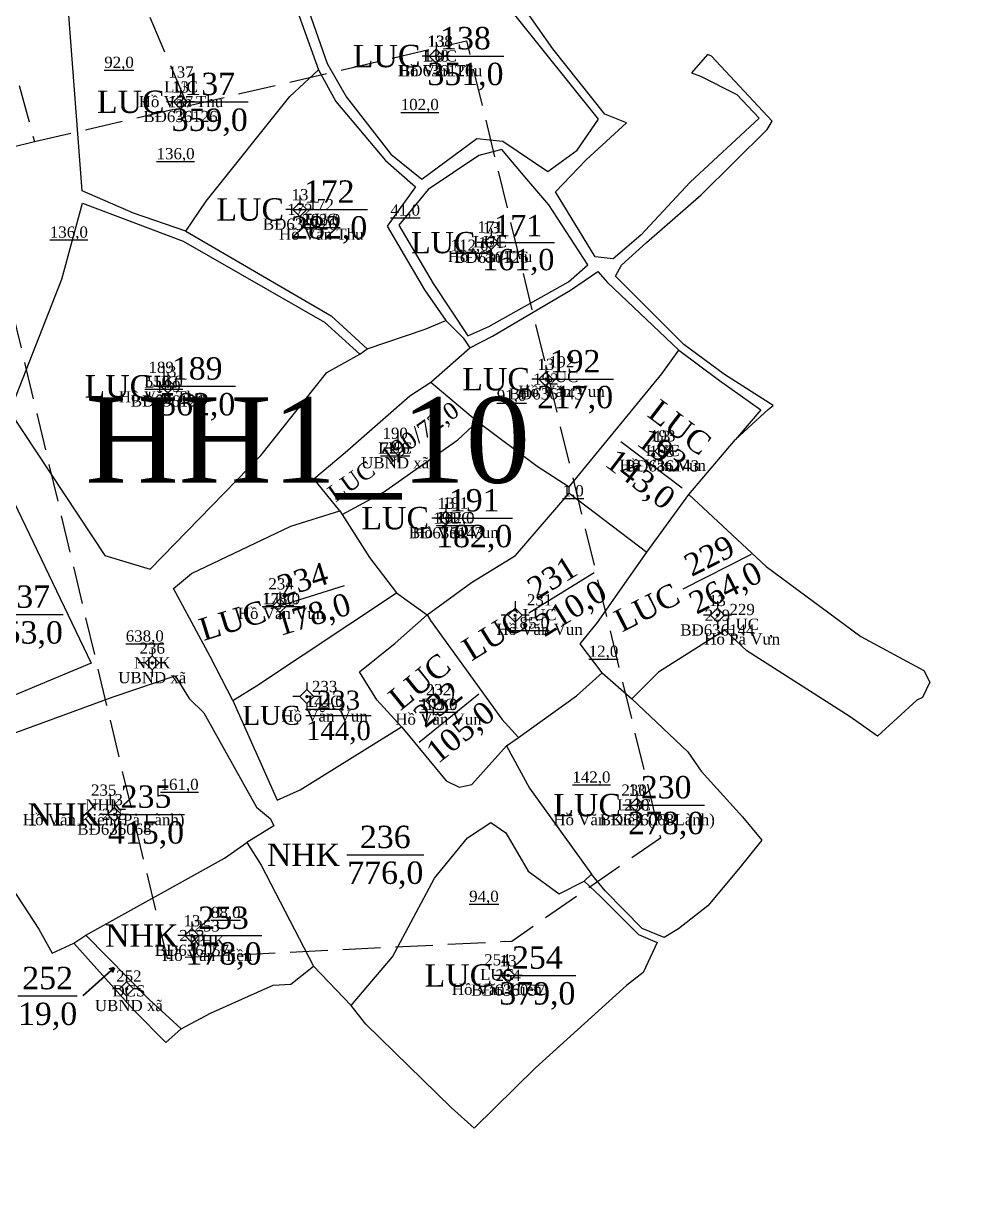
# Model space of a CAD drawing. Header units: metres. Extents: x 543340 to 549474, y 1840490 to 1845220.
# Drawn here: x 547714.8 to 547798.9, y 1841763.2 to 1841867.9 of the extents above; entities that cross this region are included whole.
import ezdxf
from ezdxf.enums import TextEntityAlignment as Align

# ---------------------------------------------------------------- set-up
doc = ezdxf.new("R2010")
doc.units = ezdxf.units.M
doc.header["$MEASUREMENT"] = 0
doc.linetypes.add('DGN Style 3', pattern=[4.697227, 3.355162, -1.342065])
for name, color, linetype, lineweight in [('Level 10', 7, 'Continuous', 0), ('Level 11', 7, 'Continuous', 0), ('Level 13', 7, 'Continuous', 0), ('Level 15', 7, 'Continuous', 0), ('Level 19', 7, 'Continuous', 0), ('Level 2', 7, 'Continuous', 0), ('Level 28', 7, 'Continuous', 0), ('Level 30', 7, 'Continuous', 0), ('Level 4', 7, 'Continuous', 0), ('Level 5', 7, 'Continuous', 0)]:
    doc.layers.add(name, color=color, linetype=linetype, lineweight=lineweight)
doc.styles.add('Style-Arial', font='arial.ttf')
doc.styles.add('Style-Times New Roman', font='times.ttf')
doc.dimstyles.get("Standard").update_dxf_attribs({"dimtxt": 0.18, "dimasz": 0.18, "dimexe": 0.18, "dimexo": 0.0625, "dimgap": 0.09, "dimtad": 0, "dimtih": 1, "dimtoh": 1, "dimdec": 4, "dimzin": 0, "dimdsep": 46, "dimtxsty": 'Standard', "dimcen": 0.09, "dimadec": 0, "dimazin": 0, "dimtfac": 1, "dimtdec": 4, "dimtofl": 0, "dimtmove": 0, "dimatfit": 3, "dimfxl": 1, "dimtolj": 1, "dimtzin": 0, "dimarcsym": 0})

# ---------------------------------------------------------------- blocks, each defined once
blk = doc.blocks.new('CENTRD')
at = {"layer": 'Level 11', "linetype": 'Continuous', "lineweight": 0}
h = blk.add_hatch(color=1, dxfattribs=at)
edge = h.paths.add_edge_path()
edge.add_arc((0, 0), 1.5, 0, 360)
at = {"layer": 'Level 11', "color": 1, "linetype": 'Continuous', "lineweight": 0}
for p, q in [((0, 12.5), (0, 6.25)), ((-6.25, 0), (-12.5, 0)), ((0, 6.25), (-6.25, 0)), ((-6.25, 0), (0, -6.25)), ((6.25, 0), (0, 6.25)), ((0, -6.25), (6.25, 0)), ((12.5, 0), (6.25, 0)), ((0, -6.25), (0, -12.5))]:
    blk.add_line(p, q, dxfattribs=at)
blk = doc.blocks.new('N_THUA_227')
at = {"layer": 'Level 13', "color": 1, "linetype": 'Continuous', "lineweight": 0}
blk.add_line((-0.82, 0), (6.04, 0), dxfattribs=at)
at = {"layer": 'Level 13', "color": 5, "linetype": 'Continuous', "lineweight": 0, "style": 'Style-Times New Roman'}
blk.add_text('137', height=2, dxfattribs=at).set_placement((2.61, 1.6), align=Align.MIDDLE_CENTER)
at = {"layer": 'Level 2', "color": 3, "linetype": 'Continuous', "lineweight": 0, "style": 'Style-Times New Roman'}
blk.add_text('LUC', height=2, dxfattribs=at).set_placement((-1.42, 0), align=Align.MIDDLE_RIGHT)
at = {"layer": 'Level 4', "color": 1, "linetype": 'Continuous', "lineweight": 0, "style": 'Style-Times New Roman'}
blk.add_text('359,0', height=2, dxfattribs=at).set_placement((2.61, -1.6), align=Align.MIDDLE_CENTER)
blk = doc.blocks.new('N_THUA_228')
at = {"layer": 'Level 13', "color": 1, "linetype": 'Continuous', "lineweight": 0}
blk.add_line((-0.81, 0), (6.04, 0), dxfattribs=at)
at = {"layer": 'Level 13', "color": 5, "linetype": 'Continuous', "lineweight": 0, "style": 'Style-Times New Roman'}
blk.add_text('138', height=2, dxfattribs=at).set_placement((2.61, 1.6), align=Align.MIDDLE_CENTER)
at = {"layer": 'Level 2', "color": 3, "linetype": 'Continuous', "lineweight": 0, "style": 'Style-Times New Roman'}
blk.add_text('LUC', height=2, dxfattribs=at).set_placement((-1.41, 0), align=Align.MIDDLE_RIGHT)
at = {"layer": 'Level 4', "color": 1, "linetype": 'Continuous', "lineweight": 0, "style": 'Style-Times New Roman'}
blk.add_text('351,0', height=2, dxfattribs=at).set_placement((2.61, -1.6), align=Align.MIDDLE_CENTER)
blk = doc.blocks.new('N_THUA_229')
at = {"layer": 'Level 13', "color": 1, "linetype": 'Continuous', "lineweight": 0}
blk.add_line((-0.86, 0), (5.65, 0), dxfattribs=at)
at = {"layer": 'Level 13', "color": 5, "linetype": 'Continuous', "lineweight": 0, "style": 'Style-Times New Roman'}
blk.add_text('171', height=1.9, dxfattribs=at).set_placement((2.4, 1.52), align=Align.MIDDLE_CENTER)
at = {"layer": 'Level 2', "color": 3, "linetype": 'Continuous', "lineweight": 0, "style": 'Style-Times New Roman'}
blk.add_text('LUC', height=1.9, dxfattribs=at).set_placement((-1.43, 0), align=Align.MIDDLE_RIGHT)
at = {"layer": 'Level 4', "color": 1, "linetype": 'Continuous', "lineweight": 0, "style": 'Style-Times New Roman'}
blk.add_text('161,0', height=1.9, dxfattribs=at).set_placement((2.4, -1.52), align=Align.MIDDLE_CENTER)
blk = doc.blocks.new('N_THUA_230')
at = {"layer": 'Level 13', "color": 1, "linetype": 'Continuous', "lineweight": 0}
blk.add_line((-0.82, 0), (6.04, 0), dxfattribs=at)
at = {"layer": 'Level 13', "color": 5, "linetype": 'Continuous', "lineweight": 0, "style": 'Style-Times New Roman'}
blk.add_text('172', height=2, dxfattribs=at).set_placement((2.61, 1.6), align=Align.MIDDLE_CENTER)
at = {"layer": 'Level 2', "color": 3, "linetype": 'Continuous', "lineweight": 0, "style": 'Style-Times New Roman'}
blk.add_text('LUC', height=2, dxfattribs=at).set_placement((-1.42, 0), align=Align.MIDDLE_RIGHT)
at = {"layer": 'Level 4', "color": 1, "linetype": 'Continuous', "lineweight": 0, "style": 'Style-Times New Roman'}
blk.add_text('282,0', height=2, dxfattribs=at).set_placement((2.61, -1.6), align=Align.MIDDLE_CENTER)
blk = doc.blocks.new('N_THUA_232')
at = {"layer": 'Level 13', "color": 1, "linetype": 'Continuous', "lineweight": 0}
blk.add_line((-0.81, 0), (6.04, 0), dxfattribs=at)
at = {"layer": 'Level 13', "color": 5, "linetype": 'Continuous', "lineweight": 0, "style": 'Style-Times New Roman'}
blk.add_text('189', height=2, dxfattribs=at).set_placement((2.61, 1.6), align=Align.MIDDLE_CENTER)
at = {"layer": 'Level 2', "color": 3, "linetype": 'Continuous', "lineweight": 0, "style": 'Style-Times New Roman'}
blk.add_text('LUC', height=2, dxfattribs=at).set_placement((-1.41, 0), align=Align.MIDDLE_RIGHT)
at = {"layer": 'Level 4', "color": 1, "linetype": 'Continuous', "lineweight": 0, "style": 'Style-Times New Roman'}
blk.add_text('562,0', height=2, dxfattribs=at).set_placement((2.61, -1.6), align=Align.MIDDLE_CENTER)
blk = doc.blocks.new('N_THUA_233')
at = {"layer": 'Level 13', "color": 5, "linetype": 'Continuous', "lineweight": 0, "style": 'Style-Times New Roman'}
blk.add_text('190', height=1.5, rotation=35.2752, dxfattribs=at).set_placement((1.47, 1.04), align=Align.MIDDLE_RIGHT)
at = {"layer": 'Level 13', "color": 1, "linetype": 'Continuous', "lineweight": 0, "style": 'Style-Times New Roman'}
blk.add_text('/', height=1.5, rotation=35.2752, dxfattribs=at).set_placement((1.71, 1.21), align=Align.MIDDLE_CENTER)
at = {"layer": 'Level 2', "color": 3, "linetype": 'Continuous', "lineweight": 0, "style": 'Style-Times New Roman'}
blk.add_text('LUC ', height=1.5, rotation=35.2752, dxfattribs=at).set_placement((-1.84, -1.3), align=Align.MIDDLE_RIGHT)
at = {"layer": 'Level 4', "color": 1, "linetype": 'Continuous', "lineweight": 0, "style": 'Style-Times New Roman'}
blk.add_text('72,0', height=1.5, rotation=35.2752, dxfattribs=at).set_placement((1.95, 1.38), align=Align.MIDDLE_LEFT)
blk = doc.blocks.new('N_THUA_234')
at = {"layer": 'Level 13', "color": 1, "linetype": 'Continuous', "lineweight": 0}
blk.add_line((-0.91, 0), (5.94, 0), dxfattribs=at)
at = {"layer": 'Level 13', "color": 5, "linetype": 'Continuous', "lineweight": 0, "style": 'Style-Times New Roman'}
blk.add_text('191', height=2, dxfattribs=at).set_placement((2.52, 1.6), align=Align.MIDDLE_CENTER)
at = {"layer": 'Level 2', "color": 3, "linetype": 'Continuous', "lineweight": 0, "style": 'Style-Times New Roman'}
blk.add_text('LUC', height=2, dxfattribs=at).set_placement((-1.51, 0), align=Align.MIDDLE_RIGHT)
at = {"layer": 'Level 4', "color": 1, "linetype": 'Continuous', "lineweight": 0, "style": 'Style-Times New Roman'}
blk.add_text('182,0', height=2, dxfattribs=at).set_placement((2.52, -1.6), align=Align.MIDDLE_CENTER)
blk = doc.blocks.new('N_THUA_235')
at = {"layer": 'Level 13', "color": 1, "linetype": 'Continuous', "lineweight": 0}
blk.add_line((-0.82, 0), (6.04, 0), dxfattribs=at)
at = {"layer": 'Level 13', "color": 5, "linetype": 'Continuous', "lineweight": 0, "style": 'Style-Times New Roman'}
blk.add_text('192', height=2, dxfattribs=at).set_placement((2.61, 1.6), align=Align.MIDDLE_CENTER)
at = {"layer": 'Level 2', "color": 3, "linetype": 'Continuous', "lineweight": 0, "style": 'Style-Times New Roman'}
blk.add_text('LUC', height=2, dxfattribs=at).set_placement((-1.42, 0), align=Align.MIDDLE_RIGHT)
at = {"layer": 'Level 4', "color": 1, "linetype": 'Continuous', "lineweight": 0, "style": 'Style-Times New Roman'}
blk.add_text('217,0', height=2, dxfattribs=at).set_placement((2.61, -1.6), align=Align.MIDDLE_CENTER)
blk = doc.blocks.new('N_THUA_236')
at = {"layer": 'Level 13', "color": 1, "linetype": 'Continuous', "lineweight": 0}
blk.add_line((-3.7, 0.8), (1.76, -3.35), dxfattribs=at)
at = {"layer": 'Level 13', "color": 5, "linetype": 'Continuous', "lineweight": 0, "style": 'Style-Times New Roman'}
blk.add_text('193', height=2, rotation=322.7882, dxfattribs=at).set_placement((0, 0), align=Align.MIDDLE_CENTER)
at = {"layer": 'Level 2', "color": 3, "linetype": 'Continuous', "lineweight": 0, "style": 'Style-Times New Roman'}
blk.add_text('LUC', height=2, rotation=322.7882, dxfattribs=at).set_placement((1.57, 2.07), align=Align.MIDDLE_CENTER)
at = {"layer": 'Level 4', "color": 1, "linetype": 'Continuous', "lineweight": 0, "style": 'Style-Times New Roman'}
blk.add_text('143,0', height=2, rotation=322.7882, dxfattribs=at).set_placement((-1.94, -2.55), align=Align.MIDDLE_CENTER)
blk = doc.blocks.new('N_THUA_237')
at = {"layer": 'Level 13', "color": 1, "linetype": 'Continuous', "lineweight": 0}
blk.add_line((-0.73, -0.37), (5.39, 2.74), dxfattribs=at)
at = {"layer": 'Level 13', "color": 5, "linetype": 'Continuous', "lineweight": 0, "style": 'Style-Times New Roman'}
blk.add_text('229', height=2, rotation=26.9215, dxfattribs=at).set_placement((1.61, 2.61), align=Align.MIDDLE_CENTER)
at = {"layer": 'Level 2', "color": 3, "linetype": 'Continuous', "lineweight": 0, "style": 'Style-Times New Roman'}
blk.add_text('LUC', height=2, rotation=26.9215, dxfattribs=at).set_placement((-1.26, -0.64), align=Align.MIDDLE_RIGHT)
at = {"layer": 'Level 4', "color": 1, "linetype": 'Continuous', "lineweight": 0, "style": 'Style-Times New Roman'}
blk.add_text('264,0', height=2, rotation=26.9215, dxfattribs=at).set_placement((3.05, -0.24), align=Align.MIDDLE_CENTER)
blk = doc.blocks.new('N_THUA_238')
at = {"layer": 'Level 13', "color": 1, "linetype": 'Continuous', "lineweight": 0}
blk.add_line((-0.82, 0), (6.04, 0), dxfattribs=at)
at = {"layer": 'Level 13', "color": 5, "linetype": 'Continuous', "lineweight": 0, "style": 'Style-Times New Roman'}
blk.add_text('230', height=2, dxfattribs=at).set_placement((2.61, 1.6), align=Align.MIDDLE_CENTER)
at = {"layer": 'Level 2', "color": 3, "linetype": 'Continuous', "lineweight": 0, "style": 'Style-Times New Roman'}
blk.add_text('LUC', height=2, dxfattribs=at).set_placement((-1.42, 0), align=Align.MIDDLE_RIGHT)
at = {"layer": 'Level 4', "color": 1, "linetype": 'Continuous', "lineweight": 0, "style": 'Style-Times New Roman'}
blk.add_text('278,0', height=2, dxfattribs=at).set_placement((2.61, -1.6), align=Align.MIDDLE_CENTER)
blk = doc.blocks.new('N_THUA_239')
at = {"layer": 'Level 13', "color": 1, "linetype": 'Continuous', "lineweight": 0}
blk.add_line((-0.77, -0.48), (5.05, 3.13), dxfattribs=at)
at = {"layer": 'Level 13', "color": 5, "linetype": 'Continuous', "lineweight": 0, "style": 'Style-Times New Roman'}
blk.add_text('231', height=2, rotation=31.7544, dxfattribs=at).set_placement((1.3, 2.68), align=Align.MIDDLE_CENTER)
at = {"layer": 'Level 2', "color": 3, "linetype": 'Continuous', "lineweight": 0, "style": 'Style-Times New Roman'}
blk.add_text('LUC', height=2, rotation=31.7544, dxfattribs=at).set_placement((-1.29, -0.8), align=Align.MIDDLE_RIGHT)
at = {"layer": 'Level 4', "color": 1, "linetype": 'Continuous', "lineweight": 0, "style": 'Style-Times New Roman'}
blk.add_text('210,0', height=2, rotation=31.7544, dxfattribs=at).set_placement((2.98, -0.04), align=Align.MIDDLE_CENTER)
blk = doc.blocks.new('N_THUA_240')
at = {"layer": 'Level 13', "color": 1, "linetype": 'Continuous', "lineweight": 0}
blk.add_line((-1.66, -3.4), (3.67, 0.91), dxfattribs=at)
at = {"layer": 'Level 13', "color": 5, "linetype": 'Continuous', "lineweight": 0, "style": 'Style-Times New Roman'}
blk.add_text('232', height=2, rotation=38.9233, dxfattribs=at).set_placement((0, 0), align=Align.MIDDLE_CENTER)
at = {"layer": 'Level 2', "color": 3, "linetype": 'Continuous', "lineweight": 0, "style": 'Style-Times New Roman'}
blk.add_text('LUC', height=2, rotation=38.9233, dxfattribs=at).set_placement((-1.63, 2.02), align=Align.MIDDLE_CENTER)
at = {"layer": 'Level 4', "color": 1, "linetype": 'Continuous', "lineweight": 0, "style": 'Style-Times New Roman'}
blk.add_text('105,0', height=2, rotation=38.9233, dxfattribs=at).set_placement((2.01, -2.49), align=Align.MIDDLE_CENTER)
blk = doc.blocks.new('N_THUA_241')
at = {"layer": 'Level 13', "color": 1, "linetype": 'Continuous', "lineweight": 0}
blk.add_line((-0.68, 0), (5.15, 0), dxfattribs=at)
at = {"layer": 'Level 13', "color": 5, "linetype": 'Continuous', "lineweight": 0, "style": 'Style-Times New Roman'}
blk.add_text('233', height=1.7, dxfattribs=at).set_placement((2.24, 1.36), align=Align.MIDDLE_CENTER)
at = {"layer": 'Level 2', "color": 3, "linetype": 'Continuous', "lineweight": 0, "style": 'Style-Times New Roman'}
blk.add_text('LUC', height=1.7, dxfattribs=at).set_placement((-1.19, 0), align=Align.MIDDLE_RIGHT)
at = {"layer": 'Level 4', "color": 1, "linetype": 'Continuous', "lineweight": 0, "style": 'Style-Times New Roman'}
blk.add_text('144,0', height=1.7, dxfattribs=at).set_placement((2.24, -1.36), align=Align.MIDDLE_CENTER)
blk = doc.blocks.new('N_THUA_242')
at = {"layer": 'Level 13', "color": 1, "linetype": 'Continuous', "lineweight": 0}
blk.add_line((-0.78, -0.24), (5.77, 1.79), dxfattribs=at)
at = {"layer": 'Level 13', "color": 5, "linetype": 'Continuous', "lineweight": 0, "style": 'Style-Times New Roman'}
blk.add_text('234', height=2, rotation=17.2043, dxfattribs=at).set_placement((2.02, 2.3), align=Align.MIDDLE_CENTER)
at = {"layer": 'Level 2', "color": 3, "linetype": 'Continuous', "lineweight": 0, "style": 'Style-Times New Roman'}
blk.add_text('LUC', height=2, rotation=17.2043, dxfattribs=at).set_placement((-1.35, -0.42), align=Align.MIDDLE_RIGHT)
at = {"layer": 'Level 4', "color": 1, "linetype": 'Continuous', "lineweight": 0, "style": 'Style-Times New Roman'}
blk.add_text('178,0', height=2, rotation=17.2043, dxfattribs=at).set_placement((2.97, -0.76), align=Align.MIDDLE_CENTER)
blk = doc.blocks.new('N_THUA_243')
at = {"layer": 'Level 13', "color": 1, "linetype": 'Continuous', "lineweight": 0}
blk.add_line((-0.61, 0), (6.25, 0), dxfattribs=at)
at = {"layer": 'Level 13', "color": 5, "linetype": 'Continuous', "lineweight": 0, "style": 'Style-Times New Roman'}
blk.add_text('235', height=2, dxfattribs=at).set_placement((2.82, 1.6), align=Align.MIDDLE_CENTER)
at = {"layer": 'Level 2', "color": 3, "linetype": 'Continuous', "lineweight": 0, "style": 'Style-Times New Roman'}
blk.add_text('NHK', height=2, dxfattribs=at).set_placement((-1.21, 0), align=Align.MIDDLE_RIGHT)
at = {"layer": 'Level 4', "color": 1, "linetype": 'Continuous', "lineweight": 0, "style": 'Style-Times New Roman'}
blk.add_text('415,0', height=2, dxfattribs=at).set_placement((2.82, -1.6), align=Align.MIDDLE_CENTER)
blk = doc.blocks.new('N_THUA_244')
at = {"layer": 'Level 13', "color": 1, "linetype": 'Continuous', "lineweight": 0}
blk.add_line((-0.61, 0), (6.25, 0), dxfattribs=at)
at = {"layer": 'Level 13', "color": 5, "linetype": 'Continuous', "lineweight": 0, "style": 'Style-Times New Roman'}
blk.add_text('236', height=2, dxfattribs=at).set_placement((2.82, 1.6), align=Align.MIDDLE_CENTER)
at = {"layer": 'Level 2', "color": 3, "linetype": 'Continuous', "lineweight": 0, "style": 'Style-Times New Roman'}
blk.add_text('NHK', height=2, dxfattribs=at).set_placement((-1.21, 0), align=Align.MIDDLE_RIGHT)
at = {"layer": 'Level 4', "color": 1, "linetype": 'Continuous', "lineweight": 0, "style": 'Style-Times New Roman'}
blk.add_text('776,0', height=2, dxfattribs=at).set_placement((2.82, -1.6), align=Align.MIDDLE_CENTER)
blk = doc.blocks.new('N_THUA_245')
at = {"layer": 'Level 13', "color": 1, "linetype": 'Continuous', "lineweight": 0}
blk.add_line((-0.61, 0), (6.25, 0), dxfattribs=at)
at = {"layer": 'Level 13', "color": 5, "linetype": 'Continuous', "lineweight": 0, "style": 'Style-Times New Roman'}
blk.add_text('237', height=2, dxfattribs=at).set_placement((2.82, 1.6), align=Align.MIDDLE_CENTER)
at = {"layer": 'Level 2', "color": 3, "linetype": 'Continuous', "lineweight": 0, "style": 'Style-Times New Roman'}
blk.add_text('NHK', height=2, dxfattribs=at).set_placement((-1.21, 0), align=Align.MIDDLE_RIGHT)
at = {"layer": 'Level 4', "color": 1, "linetype": 'Continuous', "lineweight": 0, "style": 'Style-Times New Roman'}
blk.add_text('253,0', height=2, dxfattribs=at).set_placement((2.82, -1.6), align=Align.MIDDLE_CENTER)
blk = doc.blocks.new('N_THUA_249')
at = {"layer": 'Level 13', "color": 1, "linetype": 'Continuous', "lineweight": 0}
blk.add_line((-0.61, 0), (6.25, 0), dxfattribs=at)
at = {"layer": 'Level 13', "color": 5, "linetype": 'Continuous', "lineweight": 0, "style": 'Style-Times New Roman'}
blk.add_text('253', height=2, dxfattribs=at).set_placement((2.82, 1.6), align=Align.MIDDLE_CENTER)
at = {"layer": 'Level 2', "color": 3, "linetype": 'Continuous', "lineweight": 0, "style": 'Style-Times New Roman'}
blk.add_text('NHK', height=2, dxfattribs=at).set_placement((-1.21, 0), align=Align.MIDDLE_RIGHT)
at = {"layer": 'Level 4', "color": 1, "linetype": 'Continuous', "lineweight": 0, "style": 'Style-Times New Roman'}
blk.add_text('178,0', height=2, dxfattribs=at).set_placement((2.82, -1.6), align=Align.MIDDLE_CENTER)
blk = doc.blocks.new('N_THUA_250')
at = {"layer": 'Level 13', "color": 1, "linetype": 'Continuous', "lineweight": 0}
blk.add_line((-0.82, 0), (6.04, 0), dxfattribs=at)
at = {"layer": 'Level 13', "color": 5, "linetype": 'Continuous', "lineweight": 0, "style": 'Style-Times New Roman'}
blk.add_text('254', height=2, dxfattribs=at).set_placement((2.61, 1.6), align=Align.MIDDLE_CENTER)
at = {"layer": 'Level 2', "color": 3, "linetype": 'Continuous', "lineweight": 0, "style": 'Style-Times New Roman'}
blk.add_text('LUC', height=2, dxfattribs=at).set_placement((-1.42, 0), align=Align.MIDDLE_RIGHT)
at = {"layer": 'Level 4', "color": 1, "linetype": 'Continuous', "lineweight": 0, "style": 'Style-Times New Roman'}
blk.add_text('379,0', height=2, dxfattribs=at).set_placement((2.61, -1.6), align=Align.MIDDLE_CENTER)
blk = doc.blocks.new('N_THUA_342')
at = {"layer": 'Level 13', "color": 1, "linetype": 'Continuous', "lineweight": 0}
blk.add_line((0, 0), (5.3, 0), dxfattribs=at)
at = {"layer": 'Level 13', "color": 5, "linetype": 'Continuous', "lineweight": 0, "style": 'Style-Times New Roman'}
blk.add_text('252', height=2, dxfattribs=at).set_placement((2.65, 1.6), align=Align.MIDDLE_CENTER)
at = {"layer": 'Level 2', "color": 3, "linetype": 'Continuous', "lineweight": 0, "style": 'Style-Times New Roman'}
blk.add_text('DCS', height=2, dxfattribs=at).set_placement((-0.6, 0), align=Align.MIDDLE_RIGHT)
at = {"layer": 'Level 4', "color": 1, "linetype": 'Continuous', "lineweight": 0, "style": 'Style-Times New Roman'}
blk.add_text('19,0', height=2, dxfattribs=at).set_placement((2.65, -1.6), align=Align.MIDDLE_CENTER)
blk = doc.blocks.new('TerminatorOpen')
at = {"color": 0, "linetype": 'ByBlock', "lineweight": -2}
for q in [(-1, 0.5), (-1, 0), (-1, -0.5)]:
    blk.add_line((0, 0), q, dxfattribs=at)

msp = doc.modelspace()

# ---------------------------------------------------------------- linework, layer by layer
at = {"layer": 'Level 10', "color": 7, "lineweight": 0}
for p, q in [((547744.87, 1841838.32), (547745.51, 1841838.8)), ((547751.21, 1841835.83), (547754.68, 1841838.9)), ((547751.21, 1841835.83), (547755.36, 1841832.32)), ((547774.23, 1841825.79), (547778.41, 1841830.71)), ((547763.55, 1841825.91), (547763.55, 1841826.49)), ((547763.55, 1841825.91), (547770.49, 1841820.64)), ((547770.49, 1841820.64), (547774.23, 1841825.79)), ((547743.06, 1841824.32), (547743.27, 1841824)), ((547748.12, 1841817), (547750.88, 1841815.04)), ((547766.49, 1841809.85), (547769.15, 1841807.55)), ((547757.95, 1841803.35), (547759.02, 1841804.09)), ((547764.88, 1841791.23), (547765.56, 1841791.86)), ((547719.3, 1841785.71), (547720.38, 1841786.41)), ((547740.73, 1841783.65), (547744.07, 1841780.13))]:
    msp.add_line(p, q, dxfattribs=at)
at = {"layer": 'Level 10', "color": 7, "lineweight": 0, "flags": 128}
for points in [[(547766.16, 1841859.33), (547758.58, 1841868.81), (547755.94, 1841873.67), (547753.92, 1841875.96), (547744.83, 1841874.13), (547739.08, 1841872.5), (547741.95, 1841864.31), (547743.67, 1841861.3), (547747.62, 1841856.2), (547750.39, 1841853.98), (547755.3, 1841857.59), (547757.62, 1841857.36), (547761.66, 1841854.65), (547764.27, 1841856.55), (547766.16, 1841859.33)], [(547729.32, 1841849.31), (547724.65, 1841850.94), (547720.06, 1841852.92), (547718.83, 1841869.01), (547721.37, 1841870.34), (547727.56, 1841871.4), (547738.05, 1841872.45), (547741.16, 1841863.73)], [(547778.41, 1841830.71), (547781.33, 1841833.4), (547781.77, 1841833.74), (547777.41, 1841836.53), (547773.79, 1841839.2), (547767.69, 1841845.3), (547768.24, 1841846.29), (547770.46, 1841848.31), (547775.34, 1841852.56), (547781.24, 1841858.41), (547781.68, 1841859.15), (547776.25, 1841864.95), (547775.92, 1841865.12), (547774.47, 1841863.47), (547775.29, 1841863.18), (547778.54, 1841861.53), (547780.51, 1841859.42), (547774.36, 1841853.7), (547769.96, 1841848.96), (547767.49, 1841846.85), (547765.88, 1841847.02), (547762.33, 1841852.85), (547765.06, 1841855.71), (547768.67, 1841859.01), (547766.75, 1841859.78), (547762.08, 1841865.62), (547759.41, 1841869.44)], [(547729.32, 1841849.31), (547731.12, 1841852), (547738.6, 1841861.35), (547741.16, 1841863.73)], [(547741.16, 1841863.73), (547742.71, 1841860.92), (547747.14, 1841855.64), (547749.84, 1841853.27), (547747.31, 1841849.76), (547750.62, 1841844.08), (547752.54, 1841841.35)], [(547765.22, 1841846.32), (547761.75, 1841851.68), (547759.78, 1841853.98), (547757.55, 1841856.63), (547755.49, 1841856.08), (547750.96, 1841853.05), (547748.35, 1841849.87), (547751.42, 1841844.64), (547754.51, 1841839.97), (547756.38, 1841840.8), (547763.48, 1841844.8), (547765.22, 1841846.32)], [(547713.59, 1841833.17), (547718.25, 1841845.03), (547720.09, 1841851.82), (547729.09, 1841848.42), (547741.7, 1841841.2), (547744.87, 1841838.32)], [(547729.32, 1841849.31), (547742.29, 1841841.77), (547745.51, 1841838.8)], [(547754.68, 1841838.9), (547756.69, 1841839.94), (547763.67, 1841844.06), (547766.11, 1841845.71), (547766.99, 1841844.73), (547773.35, 1841838.69)], [(547745.51, 1841838.8), (547750.69, 1841840.57), (547752.54, 1841841.35)], [(547752.54, 1841841.35), (547754.08, 1841839.78), (547754.68, 1841838.9)], [(547763.55, 1841826.49), (547771.82, 1841836.57), (547773.35, 1841838.69)], [(547773.35, 1841838.69), (547776.99, 1841835.97), (547780.67, 1841833.36), (547778.41, 1841830.71)], [(547713.59, 1841833.17), (547722.08, 1841820.33), (547726.14, 1841819.11), (547736.01, 1841829.28), (547741.91, 1841836.68), (547744.87, 1841838.32)], [(547743.06, 1841824.32), (547740.74, 1841827.2), (547743.55, 1841829.55), (547749.31, 1841834.61), (547751.21, 1841835.83)], [(547743.27, 1841824), (547746.98, 1841825.99), (547753.61, 1841830.68), (547755.36, 1841832.32)], [(547755.36, 1841832.32), (547760.69, 1841828.31), (547763.55, 1841826.49)], [(547711.19, 1841830.87), (547720.85, 1841810.73), (547709.74, 1841806.09), (547704.63, 1841804.95)], [(547750.88, 1841815.04), (547754.84, 1841817.93), (547758.75, 1841820.35), (547763.55, 1841825.91)], [(547774.23, 1841825.79), (547781.14, 1841819.37), (547789.61, 1841813.1), (547795.22, 1841810.06), (547795.76, 1841809.01), (547795.1, 1841807.65), (547794.6, 1841807.42), (547791.08, 1841804.21), (547788.64, 1841805.92), (547779.41, 1841811.81), (547777.45, 1841813.66), (547771.54, 1841809.92), (547769.15, 1841807.55)], [(547733.51, 1841807.4), (547731.5, 1841811.31), (547728.21, 1841817.4), (547729.81, 1841818.74), (547738.7, 1841822.97), (547743.06, 1841824.32)], [(547743.27, 1841824), (547745.72, 1841820.16), (547748.12, 1841817)], [(547766.49, 1841809.85), (547764.53, 1841812.45), (547766.09, 1841814.37), (547770.49, 1841820.64)], [(547733.51, 1841807.4), (547735.64, 1841808.71), (547748.12, 1841817)], [(547748.57, 1841805.03), (547746.37, 1841807.46), (547744.83, 1841809.96), (547748, 1841812.52), (547750.88, 1841815.04)], [(547750.88, 1841815.04), (547751.18, 1841814.52), (547757.55, 1841805.71), (547759.02, 1841804.09)], [(547706.17, 1841802.22), (547710.28, 1841803.12), (547722.82, 1841807.71), (547728.37, 1841809.58), (547729.62, 1841807.57), (547730.92, 1841806.27), (547735.62, 1841797.85), (547736.89, 1841796.8), (547737.19, 1841796.2), (547734.77, 1841794.71)], [(547759.02, 1841804.09), (547764.21, 1841807.81), (547766.49, 1841809.85)], [(547733.51, 1841807.4), (547737.48, 1841798.49), (547739.52, 1841799.41), (547748.57, 1841805.03)], [(547769.15, 1841807.55), (547774.16, 1841802.8), (547775.33, 1841801.07), (547779.02, 1841797), (547780.75, 1841794.9), (547778.67, 1841792.31), (547775.93, 1841789.04), (547773.33, 1841786.98), (547772.04, 1841786.22), (547770.07, 1841787.02), (547766.78, 1841790.37), (547765.56, 1841791.86)], [(547748.57, 1841805.03), (547749.04, 1841804.46), (547752.56, 1841800.2), (547753.72, 1841799.65), (547754.86, 1841799.87), (547757.95, 1841803.35)], [(547757.95, 1841803.35), (547760.02, 1841799.55), (547765.56, 1841791.86)], [(547706.17, 1841802.22), (547716.2, 1841786.95), (547717.38, 1841784.82), (547719.3, 1841785.71)], [(547744.07, 1841780.13), (547747.77, 1841784.48), (547751.52, 1841791.5), (547754.46, 1841795.11), (547756.57, 1841796.48), (547757.9, 1841795.57), (547759.88, 1841792.13), (547762.67, 1841790.1), (547764.88, 1841791.23)], [(547720.38, 1841786.41), (547732.76, 1841793.31), (547734.77, 1841794.71)], [(547734.77, 1841794.71), (547736.04, 1841792.68), (547740.73, 1841783.65)], [(547764.88, 1841791.23), (547766.36, 1841789.87), (547769.75, 1841786.47), (547771.4, 1841785.75), (547770.17, 1841783.08), (547768.68, 1841781.92), (547760.54, 1841774.57), (547755.06, 1841769.17), (547753.01, 1841771.03), (547745.39, 1841778.46), (547744.07, 1841780.13)], [(547720.38, 1841786.41), (547726.03, 1841780.66), (547728.91, 1841778.06)], [(547719.3, 1841785.71), (547724.71, 1841779.68), (547727.53, 1841776.83), (547728.91, 1841778.06)], [(547728.91, 1841778.06), (547731.51, 1841779.46), (547737.13, 1841781.94), (547738.69, 1841782.03), (547740.73, 1841783.65)]]:
    msp.add_lwpolyline(points, dxfattribs=at)
at = {"layer": 'Level 30', "color": 5, "linetype": 'DGN Style 3', "lineweight": 13}
for p, q in [((547715.79, 1841857.32), (547729.46, 1841860.51)), ((547713.63, 1841856.81), (547715.79, 1841857.32))]:
    msp.add_line(p, q, dxfattribs=at)
at = {"layer": 'Level 30', "color": 5, "linetype": 'DGN Style 3', "lineweight": 13, "flags": 128}
for points in [[(548278.27, 1841497.3), (548284.23, 1841492.84), (548297.41, 1841486.41), (548311.77, 1841478.69), (548328.91, 1841469.16), (548343.2, 1841461.48), (548354.73, 1841455.4), (548365.54, 1841450.71), (548370.3, 1841448.31), (548374.91, 1841447.17), (548376.05, 1841446.92), (548377.82, 1841446.57), (548379.64, 1841446.42), (548381.35, 1841445.96), (548383.08, 1841445.56), (548384.82, 1841445.21), (548386.57, 1841444.93), (548388.37, 1841445.01), (548390.12, 1841444.84), (548391.88, 1841444.73), (548393.65, 1841444.68), (548395.41, 1841444.68), (548397.17, 1841444.81), (548398.93, 1841444.94), (548400.68, 1841445.12), (548402.43, 1841445.36), (548404.16, 1841445.66), (548405.84, 1841446.21), (548407.61, 1841446.38), (548409.38, 1841446.62), (548410.27, 1841446.75), (548411.26, 1841446.93), (548413.24, 1841447.29), (548415.74, 1841448.12), (548419.13, 1841449.55), (548426.09, 1841454.31), (548427.97, 1841456.19), (548434.55, 1841466.08), (548437.75, 1841471.78), (548439.68, 1841475.22), (548440.58, 1841476.9), (548441.54, 1841478.54), (548442.62, 1841480.11), (548443.54, 1841481.77), (548444.13, 1841482.86), (548445.31, 1841485.14), (548446.15, 1841486.85), (548446.93, 1841488.59), (548447.72, 1841490.32), (548449.08, 1841493.47), (548449.93, 1841495.57), (548450.61, 1841497.35), (548451.37, 1841499.1), (548452, 1841500.89), (548452.6, 1841502.7), (548453.17, 1841504.52), (548453.72, 1841506.34), (548454.23, 1841508.17), (548454.89, 1841509.97), (548455.95, 1841513.64), (548457.03, 1841517.47), (548458.76, 1841523.74), (548459.07, 1841525.72), (548459.38, 1841527.66), (548459.65, 1841529.55), (548459.97, 1841531.44), (548460.55, 1841533.27), (548460.85, 1841535.16), (548461.11, 1841537.06), (548461.35, 1841538.96), (548461.65, 1841540.85), (548461.88, 1841542.75), (548462.14, 1841544.65), (548462.2, 1841545.13), (548462.38, 1841546.62), (548462.42, 1841548.62), (548462.63, 1841554.52), (548462.9, 1841566.75), (548463.41, 1841573.18), (548463.44, 1841575.18), (548463.49, 1841577.2), (548463.55, 1841579.27), (548463.54, 1841581.35), (548463.96, 1841585.47), (548463.97, 1841585.52), (548464.47, 1841589.58), (548464.89, 1841591.61), (548465.71, 1841596.64), (548465.91, 1841597.73), (548466.29, 1841599.77), (548467.13, 1841603.82), (548467.79, 1841605.79), (548468.77, 1841609.8), (548469.26, 1841611.67), (548469.29, 1841611.8), (548469.84, 1841613.8), (548470.41, 1841615.78), (548471.44, 1841617.63), (548472.06, 1841619.6), (548472.69, 1841621.56), (548473.35, 1841623.51), (548474.02, 1841625.46), (548475.13, 1841627.25), (548476.6, 1841631.09), (548478.15, 1841634.9), (548478.96, 1841636.79), (548480.65, 1841640.53), (548481.56, 1841642.38), (548484.47, 1841647.71), (548490.84, 1841660.49), (548495.99, 1841672.03), (548503.34, 1841686.19), (548509.51, 1841698.48), (548510.58, 1841700.86), (548514.72, 1841713.45), (548519.48, 1841723.27), (548524.55, 1841734.28), (548526.05, 1841742.55), (548529.78, 1841753.02), (548533.72, 1841762.83), (548538.27, 1841773.87), (548542.71, 1841784.32), (548548.15, 1841795.69), (548553.5, 1841808.14), (548557.05, 1841817.03), (548557.73, 1841818.92), (548558.12, 1841820.01), (548559.15, 1841822.81), (548560.53, 1841824.49), (548561.39, 1841826.4), (548562.28, 1841828.29), (548564.13, 1841832.04), (548564.46, 1841834.23), (548566.47, 1841837.92), (548567.24, 1841839.28), (548568.58, 1841841.56), (548569.67, 1841843.36), (548570.51, 1841845.31), (548572.82, 1841848.83), (548573.66, 1841850.06), (548574.01, 1841850.57), (548576.45, 1841854), (548577.7, 1841855.69), (548577.57, 1841858.46), (548580.22, 1841861.79), (548582.96, 1841865.05), (548583.3, 1841865.44), (548584.36, 1841866.65), (548585.79, 1841868.23), (548587.23, 1841869.8), (548590.56, 1841869.56), (548593.5, 1841872.54), (548595, 1841874), (548596.52, 1841875.44), (548598.06, 1841876.86), (548600.28, 1841877.52), (548603.43, 1841880.24), (548604.9, 1841881.45), (548605.04, 1841881.56), (548606.66, 1841882.87), (548608.57, 1841883.79), (548610.22, 1841885.05), (548613.57, 1841887.5), (548615.27, 1841888.7), (548617.34, 1841889.34), (548619.07, 1841890.48), (548620.66, 1841891.51), (548622.56, 1841892.69), (548624.38, 1841893.67), (548625.52, 1841894.34), (548626.16, 1841894.71), (548629.76, 1841896.74), (548632.01, 1841896.91), (548634.84, 1841898.37), (548635.66, 1841898.78), (548637.51, 1841899.68), (548641.24, 1841901.4), (548643.12, 1841902.22), (548644.69, 1841903.79), (548646.61, 1841904.57), (548648.53, 1841905.32), (548649.89, 1841907.6), (548652.41, 1841906.74), (548654.36, 1841907.41), (548658.29, 1841908.68), (548662.24, 1841909.88), (548664.24, 1841910.42), (548667.34, 1841911.2), (548668.24, 1841911.42), (548672.26, 1841912.37), (548674.82, 1841912.77), (548676.3, 1841912.99), (548678.25, 1841913.43), (548688.71, 1841915.19), (548702.67, 1841917.04), (548717.97, 1841920.93), (548726.03, 1841922.08), (548730.74, 1841923.27), (548731.76, 1841923.58), (548733.53, 1841924.1), (548735.3, 1841924.59), (548737.06, 1841925.11), (548737.87, 1841925.38), (548738.8, 1841925.7), (548740.52, 1841926.34), (548742.26, 1841926.95), (548743.99, 1841927.6), (548744.84, 1841927.94), (548747.61, 1841929.11), (548749.33, 1841930.15), (548754.64, 1841932.69), (548764.72, 1841939.29), (548765.29, 1841943.3), (548764.13, 1841945.79), (548746.66, 1841954.06), (548740.21, 1841956.32), (548738.48, 1841957.36), (548737.02, 1841959.08), (548736.15, 1841959.59), (548735.15, 1841959.95), (548733.17, 1841960.71), (548731.22, 1841961.53), (548728.88, 1841961.69), (548727.01, 1841962.76), (548725.18, 1841963.9), (548723.39, 1841965.09), (548721.86, 1841966.64), (548720.16, 1841967.95), (548719.2, 1841968.78), (548718.56, 1841969.38), (548717.26, 1841971.12), (548716.12, 1841972.32), (548713.09, 1841975.59), (548706.15, 1841981.98), (548695.05, 1841991.72), (548690.43, 1841996.14), (548687.43, 1841998.68), (548685.91, 1841999.75), (548684.43, 1842000.84), (548682.99, 1842001.99), (548681.75, 1842003.43), (548680.29, 1842004.57), (548677.09, 1842006.9), (548672.92, 1842010.31), (548655.4, 1842021.14), (548640.19, 1842031.01), (548636.68, 1842032.98), (548634.88, 1842034.03), (548633.14, 1842035.17), (548630.98, 1842035.74), (548629.3, 1842037), (548627.65, 1842038.29), (548626.03, 1842039.62), (548624.81, 1842041.41), (548623.32, 1842042.87), (548622.15, 1842044.07), (548620.49, 1842045.8), (548612.02, 1842053.23), (548595.49, 1842068.04), (548582.7, 1842080.66), (548572.48, 1842089.71), (548560.91, 1842099.8), (548559.47, 1842101.2), (548558.3, 1842102.14), (548556.28, 1842103.8), (548554.73, 1842105.21), (548553.25, 1842106.69), (548551.68, 1842108.09), (548550.26, 1842109.63), (548548.87, 1842111.2), (548547.51, 1842112.79), (548546.19, 1842114.42), (548544.89, 1842116.07), (548543.63, 1842117.74), (548542.41, 1842119.44), (548541.39, 1842121.29), (548540.28, 1842121.53), (548539.68, 1842122.67), (548539.82, 1842123.74), (548538.81, 1842125.57), (548538.32, 1842126.49), (548537.89, 1842127.32), (548537.89, 1842127.32), (548537.32, 1842128.17), (548536.72, 1842129.16), (548535.82, 1842130.41), (548534.13, 1842131.46), (548533, 1842132.9), (548531.82, 1842134.3), (548530.59, 1842135.66), (548529.32, 1842136.99), (548528.48, 1842138.77), (548527.21, 1842140.14), (548525.84, 1842141.54), (548523.03, 1842144.27), (548515.36, 1842149.33), (548513.87, 1842150.67), (548512.27, 1842151.84), (548510.72, 1842152.94), (548507.65, 1842155.18), (548506.09, 1842156.28), (548504.68, 1842157.59), (548503.08, 1842158.63), (548501.46, 1842159.63), (548499.82, 1842160.6), (548498.16, 1842161.54), (548496.49, 1842162.45), (548494.79, 1842163.33), (548493.08, 1842164.16), (548491.35, 1842164.97), (548489.61, 1842165.74), (548487.98, 1842166.79), (548486.2, 1842167.49), (548484.4, 1842168.16), (548482.6, 1842168.79), (548480.81, 1842169.49), (548477.11, 1842170.84), (548466.64, 1842173.28), (548451.44, 1842178.38), (548390.24, 1842195.84), (548372.81, 1842199.7), (548370.9, 1842200.31), (548368.97, 1842200.72), (548367.09, 1842201.08), (548363.37, 1842201.86), (548361.49, 1842202.13), (548359.61, 1842202.45), (548357.74, 1842202.73), (548355.85, 1842202.98), (548353.97, 1842203.19), (548352.07, 1842203.36), (548350.18, 1842203.5), (548348.28, 1842203.6), (548346.4, 1842204.55), (548342.57, 1842204.58), (548340.65, 1842204.64), (548336.68, 1842204.68), (548325.52, 1842204.36), (548308.79, 1842203.51), (548306.82, 1842203.41), (548304.84, 1842203), (548303.34, 1842203.03), (548300.78, 1842202.82), (548298.73, 1842202.73), (548296.68, 1842202.7), (548294.62, 1842202.71), (548292.56, 1842202.03), (548290.5, 1842202.08), (548286.38, 1842202.28), (548282.27, 1842202.59), (548278.16, 1842203.01), (548276.12, 1842203.26), (548273.94, 1842202.56), (548271.88, 1842202.87), (548268.87, 1842203.37), (548267.79, 1842203.56), (548263.72, 1842204.37), (548261.69, 1842204.81), (548259.69, 1842205.36), (548255.67, 1842206.38), (548251.68, 1842207.5), (548249.7, 1842208.11), (548245.75, 1842209.39), (548244.12, 1842211), (548240.26, 1842212.43), (548238.36, 1842213.23), (548236.48, 1842214.09), (548234.66, 1842214.94), (548214.59, 1842221.46), (548198.35, 1842228.35), (548196.62, 1842229.4), (548192.87, 1842230.53), (548191.12, 1842230.98), (548189.36, 1842231.37), (548187.66, 1842231.89), (548185.94, 1842232.36), (548184.27, 1842233.07), (548182.51, 1842233.42), (548180.74, 1842233.71), (548178.96, 1842233.94), (548177.18, 1842234.12), (548175.39, 1842234.23), (548173.6, 1842234.29), (548171.8, 1842234.28), (548170.01, 1842234.22), (548168.22, 1842234.09), (548166.44, 1842233.91), (548164.57, 1842234.24), (548162.79, 1842233.94), (548161.01, 1842233.57), (548159.22, 1842233.27), (548157.41, 1842232.98), (548155.88, 1842232.69), (548153.62, 1842232.19), (548151.65, 1842231.77), (548140.51, 1842228.62), (548138.65, 1842227.89), (548137.25, 1842227.35), (548134.34, 1842226.18), (548133.26, 1842225.74), (548131.56, 1842224.86), (548129.8, 1842224.14), (548128.05, 1842223.38), (548126.32, 1842222.59), (548124.61, 1842221.76), (548122.91, 1842220.9), (548120.94, 1842220.54), (548117.52, 1842218.8), (548117.31, 1842218.69), (548115.75, 1842217.87), (548109.05, 1842209.45), (548097.82, 1842205.97), (548096.06, 1842205.01), (548094.82, 1842204.17), (548092.63, 1842202.72), (548090.82, 1842201.65), (548088.96, 1842200.67), (548086.63, 1842200.64), (548084.76, 1842199.74), (548082.86, 1842198.88), (548080.95, 1842198.05), (548079.02, 1842197.27), (548077.08, 1842196.52), (548075.16, 1842195.7), (548073.19, 1842195.03), (548071.18, 1842194.47), (548069.15, 1842193.99), (548067.19, 1842193.56), (548063.13, 1842191.54), (548061.19, 1842191.08), (548059.77, 1842190.59), (548058.79, 1842190.25), (548055.73, 1842189.15), (548054.02, 1842188.28), (548052.24, 1842187.63), (548050.47, 1842186.95), (548048.74, 1842186.24), (548046.98, 1842185.47), (548045.25, 1842184.68), (548043.54, 1842183.85), (548041.67, 1842183.34), (548038.82, 1842181.95), (548037.87, 1842181.48), (548036.47, 1842180.77), (548027.22, 1842174.98), (548025.95, 1842174.17), (548023.76, 1842172.81), (548021.97, 1842171.77), (548020.04, 1842171), (548017.02, 1842169.46), (548016.35, 1842169.13), (548012.62, 1842167.37), (548010.77, 1842166.45), (548008.87, 1842165.63), (548005.07, 1842164.08), (548001.18, 1842162.61), (547998.9, 1842162.89), (547995.05, 1842161.6), (547995, 1842161.59), (547993.04, 1842160.98), (547989.1, 1842159.84), (547987.13, 1842159.25), (547985.13, 1842158.79), (547982.67, 1842158.31), (547981.14, 1842158.03), (547968.42, 1842155.19), (547966.46, 1842154.78), (547965.01, 1842154.41), (547958.81, 1842152.8), (547956.9, 1842152.3), (547955, 1842151.79), (547951.21, 1842150.72), (547949.32, 1842150.16), (547947.44, 1842149.59), (547945.56, 1842149), (547943.68, 1842148.4), (547942, 1842147.21), (547940.14, 1842146.58), (547936.44, 1842145.27), (547934.59, 1842144.6), (547930.92, 1842143.2), (547929.09, 1842142.48), (547927.37, 1842141.49), (547925.73, 1842141.21), (547923.82, 1842140.35), (547921.89, 1842139.35), (547920.09, 1842138.55), (547918.3, 1842137.75), (547916.51, 1842136.93), (547912.97, 1842135.24), (547911.15, 1842134.48), (547905.86, 1842131.89), (547885.96, 1842122.22), (547868.9, 1842112.95), (547852.55, 1842103.46), (547836.83, 1842096.08), (547835.54, 1842095.3), (547833.29, 1842093.99), (547831.44, 1842093.04), (547829.55, 1842092.17), (547827.79, 1842090.97), (547825.86, 1842090.17), (547823.91, 1842089.42), (547821.95, 1842088.7), (547820.48, 1842088.2), (547817.98, 1842087.39), (547815.97, 1842086.79), (547813.96, 1842086.23), (547812.03, 1842085.33), (547809.98, 1842084.85), (547807.93, 1842084.42), (547805.85, 1842084.13), (547801.8, 1842083.68), (547789.82, 1842081.83), (547778.46, 1842080.64), (547772.52, 1842079.49), (547770.5, 1842079.17), (547768.65, 1842077.61), (547764.58, 1842077.11), (547762.98, 1842076.94), (547762.54, 1842076.89), (547760.5, 1842076.69), (547758.45, 1842076.51), (547756.3, 1842077.76), (547754.27, 1842077.62), (547752.23, 1842077.56), (547750.57, 1842077.52), (547750.2, 1842077.52), (547748.2, 1842077.49), (547736.42, 1842076.25), (547723.82, 1842075.93), (547722.32, 1842075.82), (547721.83, 1842075.79), (547717.93, 1842075.48), (547715.97, 1842075.34), (547714.07, 1842074.67), (547712.12, 1842074.49), (547707.77, 1842074.02), (547706.3, 1842073.84), (547702.44, 1842073.31), (547700.45, 1842073.36), (547696.59, 1842072.71), (547692.75, 1842071.98), (547690.83, 1842071.59), (547688.92, 1842071.18), (547683.22, 1842069.81), (547681.33, 1842069.32), (547679.44, 1842068.81), (547675.67, 1842067.74), (547673.82, 1842067.11), (547671.94, 1842066.57), (547670.38, 1842065.49), (547669.88, 1842065.19), (547668.51, 1842064.24), (547666.27, 1842062.26), (547664.74, 1842060.5), (547663.6, 1842058.87), (547662.35, 1842056.53), (547661.53, 1842054.39), (547661.05, 1842052.61), (547660.84, 1842051.54), (547660.7, 1842050.55), (547660.59, 1842047.55), (547661.09, 1842043.79), (547665.1, 1842032.76), (547669.3, 1842020.52), (547671.38, 1842012.62), (547675.96, 1842001.42), (547680.81, 1841987.29), (547687.3, 1841968.81), (547692.23, 1841956.33), (547696.29, 1841944.69), (547700.93, 1841931.68), (547708.3, 1841911.72), (547714.4, 1841896.07), (547729.46, 1841860.51)], [(547336.56, 1841975.5), (547336.85, 1841975.6), (547337.66, 1841975.88), (547338.7, 1841976.23), (547340.53, 1841976.83), (547342.34, 1841977.48), (547344.15, 1841978.12), (547345.97, 1841978.73), (547348.03, 1841978.6), (547349.85, 1841979.15), (547351.69, 1841979.67), (547353.54, 1841980.16), (547355.39, 1841980.62), (547356.95, 1841980.99), (547357.25, 1841981.06), (547359.11, 1841981.46), (547360.99, 1841981.83), (547362.86, 1841982.18), (547364.75, 1841982.49), (547366.63, 1841982.77), (547368.48, 1841983.42), (547370.38, 1841983.64), (547372.29, 1841983.84), (547374.19, 1841984.05), (547376.09, 1841984.3), (547376.57, 1841984.36), (547378.06, 1841984.53), (547380.07, 1841984.55), (547389.37, 1841985.96), (547397.97, 1841986.88), (547399.98, 1841986.91), (547400.51, 1841986.92), (547402.02, 1841986.94), (547404.09, 1841986.73), (547406.14, 1841986.91), (547407.61, 1841987.05), (547408.19, 1841987.11), (547410.23, 1841987.34), (547412.27, 1841987.6), (547414.31, 1841987.89), (547416.33, 1841988.3), (547418.36, 1841988.64), (547420.38, 1841989.01), (547421.91, 1841989.3), (547422.4, 1841989.4), (547424.41, 1841989.82), (547426.42, 1841990.27), (547428.42, 1841990.74), (547430.41, 1841991.25), (547432.4, 1841991.77), (547434.56, 1841991.71), (547436.54, 1841992.3), (547438.51, 1841992.91), (547440.46, 1841993.58), (547442.39, 1841994.33), (547442.87, 1841994.51), (547444.26, 1841995.07), (547446.12, 1841995.81), (547469.71, 1842004.26), (547483.51, 1842009.67), (547500.72, 1842016.68), (547522.17, 1842025.52), (547538.19, 1842032.15), (547540.06, 1842032.86), (547540.37, 1842032.97), (547541.9, 1842033.55), (547543.74, 1842034.22), (547545.57, 1842034.93), (547547.41, 1842035.63), (547549.25, 1842036.31), (547551.09, 1842036.98), (547552.94, 1842037.64), (547554.8, 1842038.28), (547556.66, 1842038.9), (547558.52, 1842039.51), (547560.39, 1842040.1), (547562.27, 1842040.68), (547563.6, 1842041.08), (547564.15, 1842041.24), (547566.03, 1842041.79), (547567.92, 1842042.32), (547569.81, 1842042.84), (547571.71, 1842043.34), (547573.61, 1842043.83), (547575.51, 1842044.3), (547577.42, 1842044.76), (547579.33, 1842045.2), (547581.25, 1842045.63), (547583.17, 1842046.04), (547585.08, 1842046.46), (547587, 1842046.9), (547587.48, 1842047.01), (547588.94, 1842047.33), (547590.9, 1842047.76), (547604.94, 1842050.36), (547622.09, 1842053.89), (547632.43, 1842055.69), (547634.41, 1842056.01), (547635.25, 1842056.15), (547636.41, 1842056.34), (547638.35, 1842056.07), (547640.54, 1842055.65), (547642.53, 1842054.97), (547645.47, 1842053.3), (547647.33, 1842051.7), (547648.77, 1842050.01), (547652.29, 1842042.07), (547661.15, 1842017.58), (547663.99, 1842009.96), (547667.94, 1841998.52), (547673.05, 1841984.5), (547679.56, 1841966.02), (547682.23, 1841952.73), (547688.16, 1841941.77), (547693.57, 1841929.03), (547700.2, 1841908.81), (547705.58, 1841892.89), (547710.78, 1841875.88), (547715.79, 1841857.32)], [(547729.46, 1841860.51), (547754.37, 1841866.33), (547771.71, 1841795.1), (547758.43, 1841785.86), (547727.67, 1841784.33), (547710.52, 1841856.09), (547710.87, 1841856.17)]]:
    msp.add_lwpolyline(points, dxfattribs=at)

# ---------------------------------------------------------------- block references
at = {"layer": 'Level 11', "color": 1, "linetype": 'Continuous', "lineweight": 0, "xscale": 0.1, "yscale": 0.1, "zscale": 0.1}
for p in [(547751.68, 1841864.97), (547728.84, 1841860.88), (547739.51, 1841851.26), (547756.6, 1841848.3), (547727.72, 1841835.46), (547761.47, 1841836.1), (547748.25, 1841829.92), (547771.84, 1841829.66), (547752.55, 1841823.68), (547737.72, 1841815.86), (547758.72, 1841815), (547776.79, 1841815), (547726.32, 1841810.74), (547740.13, 1841807.74), (547751.42, 1841807.34), (547769.6, 1841798.04), (547722.94, 1841797.2), (547729.86, 1841786.38), (547758.1, 1841782.82), (547724.03, 1841781.62)]:
    msp.add_blockref('CENTRD', p, dxfattribs=at)
at = {"layer": 'Level 2', "color": 3, "linetype": 'Continuous', "lineweight": 0}
for name, p in [('N_THUA_228', (547751.68, 1841864.97)), ('N_THUA_227', (547728.84, 1841860.88)), ('N_THUA_230', (547739.51, 1841851.26)), ('N_THUA_229', (547756.6, 1841848.3)), ('N_THUA_235', (547761.47, 1841836.1)), ('N_THUA_232', (547727.72, 1841835.46)), ('N_THUA_236', (547771.87, 1841829.73)), ('N_THUA_233', (547748.25, 1841829.92)), ('N_THUA_234', (547752.55, 1841823.68)), ('N_THUA_237', (547774.45, 1841817.72)), ('N_THUA_242', (547737.72, 1841815.86)), ('N_THUA_239', (547760.72, 1841815.69)), ('N_THUA_245', (547712.11, 1841815.07)), ('N_THUA_240', (547751.82, 1841807.07)), ('N_THUA_241', (547740.71, 1841806.06)), ('N_THUA_243', (547722.94, 1841797.2)), ('N_THUA_238', (547769.6, 1841798.04)), ('N_THUA_244', (547744.31, 1841793.6)), ('N_THUA_249', (547729.86, 1841786.38)), ('N_THUA_250', (547758.1, 1841782.82)), ('N_THUA_342', (547714.32, 1841780.99))]:
    msp.add_blockref(name, p, dxfattribs=at)

# ---------------------------------------------------------------- texts
at = {"layer": 'Level 15', "color": 1, "linetype": 'Continuous', "lineweight": 0, "char_height": 1, "attachment_point": 5, "line_spacing_factor": 0.790495, "style": 'Style-Times New Roman'}
for s, insert in [('138\\PLUC\\PHồ Văn Thu', (547752.02, 1841864.97)), ('137\\PLUC\\PHồ Văn Thu', (547728.88, 1841862.21)), ('172\\PLUC\\PHồ Văn Thu', (547741.41, 1841850.36)), ('171\\PLUC\\PHồ Văn Thu', (547756.49, 1841848.37)), ('189\\PLUC\\PHồ Văn Thu', (547727.11, 1841835.83)), ('192\\PLUC\\PHồ Văn Vun', (547762.87, 1841836.32)), ('190\\PLUC\\PUBND xã', (547748.01, 1841829.94)), ('193\\PLUC\\PHồ Văn Vun', (547771.91, 1841829.71)), ('191\\PLUC\\PHồ Văn Vun', (547753.4, 1841823.71)), ('234\\PLUC\\PHồ Văn Vun', (547737.82, 1841816.48)), ('231\\PLUC\\PHồ Văn Vun', (547760.91, 1841815.05)), ('229\\PLUC\\PHồ Pả Vưn', (547779, 1841814.19)), ('236\\PNHK\\PUBND xã', (547726.32, 1841810.74)), ('233\\PLUC\\PHồ Văn Vun', (547741.71, 1841807.31)), ('232\\PLUC\\PHồ Văn Vun', (547751.88, 1841807.03)), ('235\\PNHK\\PHồ Văn Kiên (Pả Lành)', (547721.98, 1841797.9)), ('230\\PLUC\\PHồ Văn Kiên (Pả Lành)', (547769.35, 1841797.9)), ('253\\PNHK\\PHồ Văn Hiền', (547731.22, 1841785.92)), ('254\\PLUC\\PHồ Văn Hiền', (547757.1, 1841782.89)), ('252\\PDCS\\PUBND xã', (547724.23, 1841781.44))]:
    msp.add_mtext(s, dxfattribs=dict(at, insert=insert))
at = {"layer": 'Level 19', "color": 2, "linetype": 'Continuous', "lineweight": 0, "char_height": 1, "attachment_point": 5, "line_spacing_factor": 0.790495, "style": 'Style-Times New Roman'}
for s, insert in [('13\\P138\\PBĐ636126', (547751.68, 1841864.97)), ('13\\P137\\PBĐ636126', (547728.84, 1841860.88)), ('13\\P172\\PBĐ636126', (547739.51, 1841851.26)), ('13\\P171\\PBĐ636126', (547756.6, 1841848.3)), ('13\\P192\\PBĐ636143', (547761.47, 1841836.1)), ('13\\P189\\PBĐ636126', (547727.72, 1841835.46)), ('13\\P193\\PBĐ636143', (547771.84, 1841829.66)), ('13\\P191\\PBĐ636143', (547752.55, 1841823.68)), ('13\\P229\\PBĐ636144', (547776.79, 1841815)), ('13\\P230\\PBĐ636068', (547769.6, 1841798.04)), ('13\\P235\\PBĐ636068', (547722.94, 1841797.2)), ('13\\P253\\PBĐ636057', (547729.86, 1841786.38)), ('13\\P254\\PBĐ636057', (547758.1, 1841782.82))]:
    msp.add_mtext(s, dxfattribs=dict(at, insert=insert))
at = {"layer": 'Level 28', "color": 1, "lineweight": 0, "style": 'Style-Times New Roman'}
msp.add_text('HH1_10', height=7.634, dxfattribs=at).set_placement((547720.35, 1841826.84))
at = {"layer": 'Level 5', "color": 5, "linetype": 'Continuous', "lineweight": 0, "style": 'Style-Times New Roman'}
for s, p in [('%%u92,0%%U', (547723.35, 1841864.41)), ('%%u102,0%%U', (547750.21, 1841860.64)), ('%%u136,0%%U', (547728.4, 1841856.25)), ('%%u41,0%%U', (547748.91, 1841851.22)), ('%%u282,0%%U', (547741.41, 1841850.35)), ('%%u136,0%%U', (547718.87, 1841849.24)), ('%%u112,0%%U', (547754.66, 1841848.07)), ('%%u550,0%%U', (547727.35, 1841835.9)), ('%%u91,0%%U', (547758.41, 1841834.65)), ('%%u72,0%%U', (547748.01, 1841829.94)), ('%%u1,0%%U', (547763.91, 1841826.13)), ('%%u182,0%%U', (547753.4, 1841823.71)), ('%%u178,0%%U', (547737.82, 1841816.48)), ('%%u185,0%%U', (547760.06, 1841814.33)), ('%%u638,0%%U', (547725.65, 1841813.15)), ('%%u12,0%%U', (547766.62, 1841811.79)), ('%%u144,0%%U', (547741.71, 1841807.31)), ('%%u105,0%%U', (547751.88, 1841807.03)), ('%%u142,0%%U', (547765.54, 1841800.55)), ('%%u161,0%%U', (547728.76, 1841799.89)), ('%%u94,0%%U', (547755.94, 1841789.89)), ('%%u88,0%%U', (547732.88, 1841788.45))]:
    msp.add_text(s, height=1, dxfattribs=at).set_placement(p, align=Align.MIDDLE_CENTER)

# ---------------------------------------------------------------- leaders
at = {"layer": 'Level 13', "color": 1, "linetype": 'Continuous', "lineweight": 0}
msp.add_leader([(547722.91, 1841783.5), (547720.11, 1841780.99)], dimstyle='Standard', override={"dimtxt": 2, "dimasz": 0.4, "dimgap": 1, "dimtad": 1, "dimtxsty": 'Style-Arial', "dimldrblk": 'TerminatorOpen'}, dxfattribs=at)

doc.saveas('drawing.dxf')
